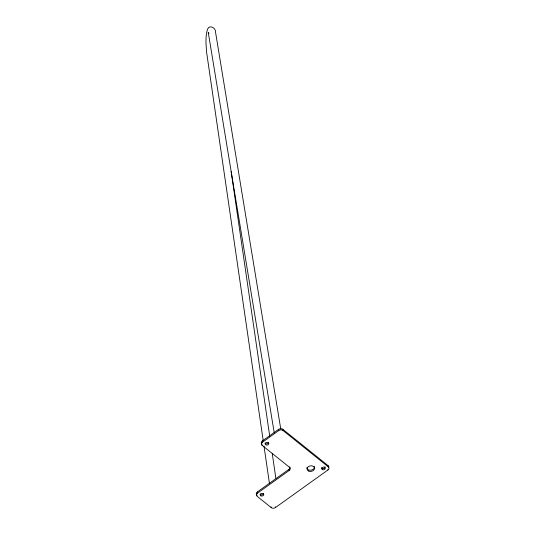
<?xml version="1.0" encoding="UTF-8"?>
<svg xmlns="http://www.w3.org/2000/svg" width="535" height="535" viewBox="0 0 535 535"><rect width="100%" height="100%" fill="white"/><g stroke="black" fill="none" stroke-linecap="round" stroke-linejoin="round"><path stroke-width="0.8" d="M261.989 444.19A3.003 2.234 -8.8 0 1 262.304 441.007L278.595 429.344A3.003 2.234 -8.8 0 1 282.808 429.291L328.049 465.617A3.003 2.234 -8.8 0 1 328.731 467.43M257.495 493.156L289.167 470.486A3.003 2.234 -8.8 0 0 289.482 467.302L262.177 445.381A3.003 2.234 -8.8 0 1 262.491 442.198L278.775 430.541A3.003 2.234 -8.8 0 1 282.988 430.488L328.236 466.808A3.003 2.234 -8.8 0 1 327.922 469.991L275.438 507.561A3.003 2.234 -8.8 0 1 271.225 507.615L257.181 496.346A3.003 2.234 -8.8 0 1 257.495 493.156L257.308 491.966L288.987 469.295A3.003 2.234 -8.8 0 0 289.997 467.229M208.463 32.916L208.984 33.411M208.222 32.261L274.241 432.902M280.781 429.103L215.545 32.194C216.006 27.947 209.593 24.383 207.58 29.064C205.139 36.594 206.055 44.873 206.657 52.657L263.16 440.332M328.049 465.617L328.236 466.808M327.861 469.596L327.922 469.991M289.422 466.908L289.482 467.302M282.808 429.291L282.988 430.488M288.987 469.295L289.167 470.486M278.595 429.344L278.775 430.541M275.318 506.772L275.438 507.561M262.304 441.007L262.491 442.198M262.117 444.986L262.177 445.381M271.105 506.826L271.225 507.615M257.001 495.156L257.061 495.55M231.153 171.595L231.394 173.253M231.635 174.905L269.707 436.105M272.235 453.466L275.846 478.263M264.002 446.116L269.419 483.312M256.439 494.46A3.003 2.234 -8.8 0 1 257.308 491.966M314.346 467.383A3.752 2.789 -8.8 0 1 310.347 470.245A3.752 2.789 -8.8 0 1 306.903 467.476M314.152 466.266A3.752 2.789 -8.8 0 1 314.326 466.808M268.57 442.519A1.799 1.337 -8.8 0 1 267.012 443.856A1.799 1.337 -8.8 0 1 265.092 443.1M324.952 466.707A1.799 1.337 -8.8 0 1 323.849 468.499A1.799 1.337 -8.8 0 1 321.568 467.824M263.574 493.477A1.799 1.337 -8.8 0 1 262.023 494.821A1.799 1.337 -8.8 0 1 260.097 494.059M268.751 443.709L268.135 444.672A1.799 1.337 -8.8 0 1 265.353 444.424A1.799 1.337 -8.8 0 1 266.631 442.432A1.799 1.337 -8.8 0 1 268.751 443.709M308.708 471.081A3.752 2.789 -8.8 0 0 314.533 468.573A3.752 2.789 -8.8 0 0 309.183 466.206A3.752 2.789 -8.8 0 0 308.708 471.081M322.438 469.643A1.799 1.337 -8.8 0 0 325.233 468.439A1.799 1.337 -8.8 0 0 322.665 467.302A1.799 1.337 -8.8 0 0 322.438 469.643M260.966 495.871A1.799 1.337 -8.8 0 0 263.762 494.668A1.799 1.337 -8.8 0 0 261.194 493.531A1.799 1.337 -8.8 0 0 260.966 495.871"/></g></svg>
